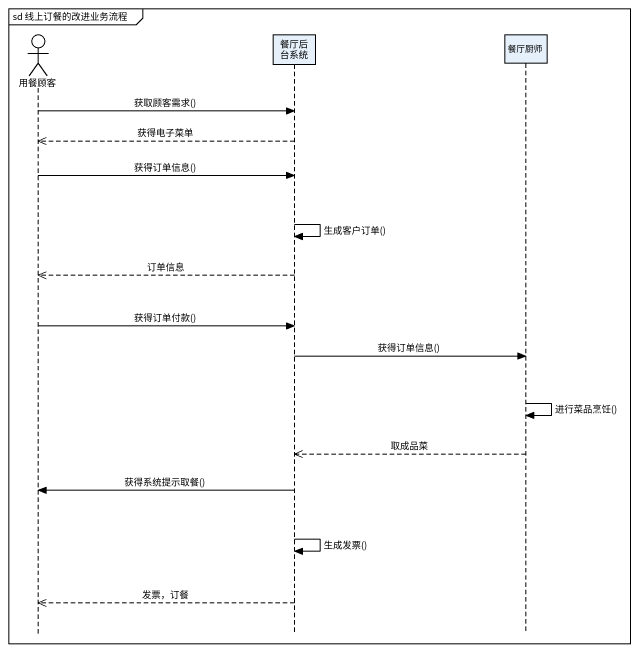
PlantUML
@startuml
mainframe sd 线上订餐的改进业务流程
hide footbox
actor 用餐顾客
participant 餐厅后台系统
participant 餐厅厨师

用餐顾客 -> 餐厅后台系统 : 获取顾客需求()
餐厅后台系统 -->> 用餐顾客 : 获得电子菜单
用餐顾客 -> 餐厅后台系统 : 获得订单信息()
餐厅后台系统 -> 餐厅后台系统 : 生成客户订单()
餐厅后台系统 -->> 用餐顾客 : 订单信息
用餐顾客 -> 餐厅后台系统 : 获得订单付款()
餐厅后台系统 -> 餐厅厨师 : 获得订单信息()
餐厅厨师 -> 餐厅厨师 : 进行菜品烹饪()
餐厅厨师 -->> 餐厅后台系统 : 取成品菜
餐厅后台系统 -> 用餐顾客 : 获得系统提示取餐()
餐厅后台系统 -> 餐厅后台系统 : 生成发票()
餐厅后台系统 -->> 用餐顾客 : 发票，订餐
@enduml
